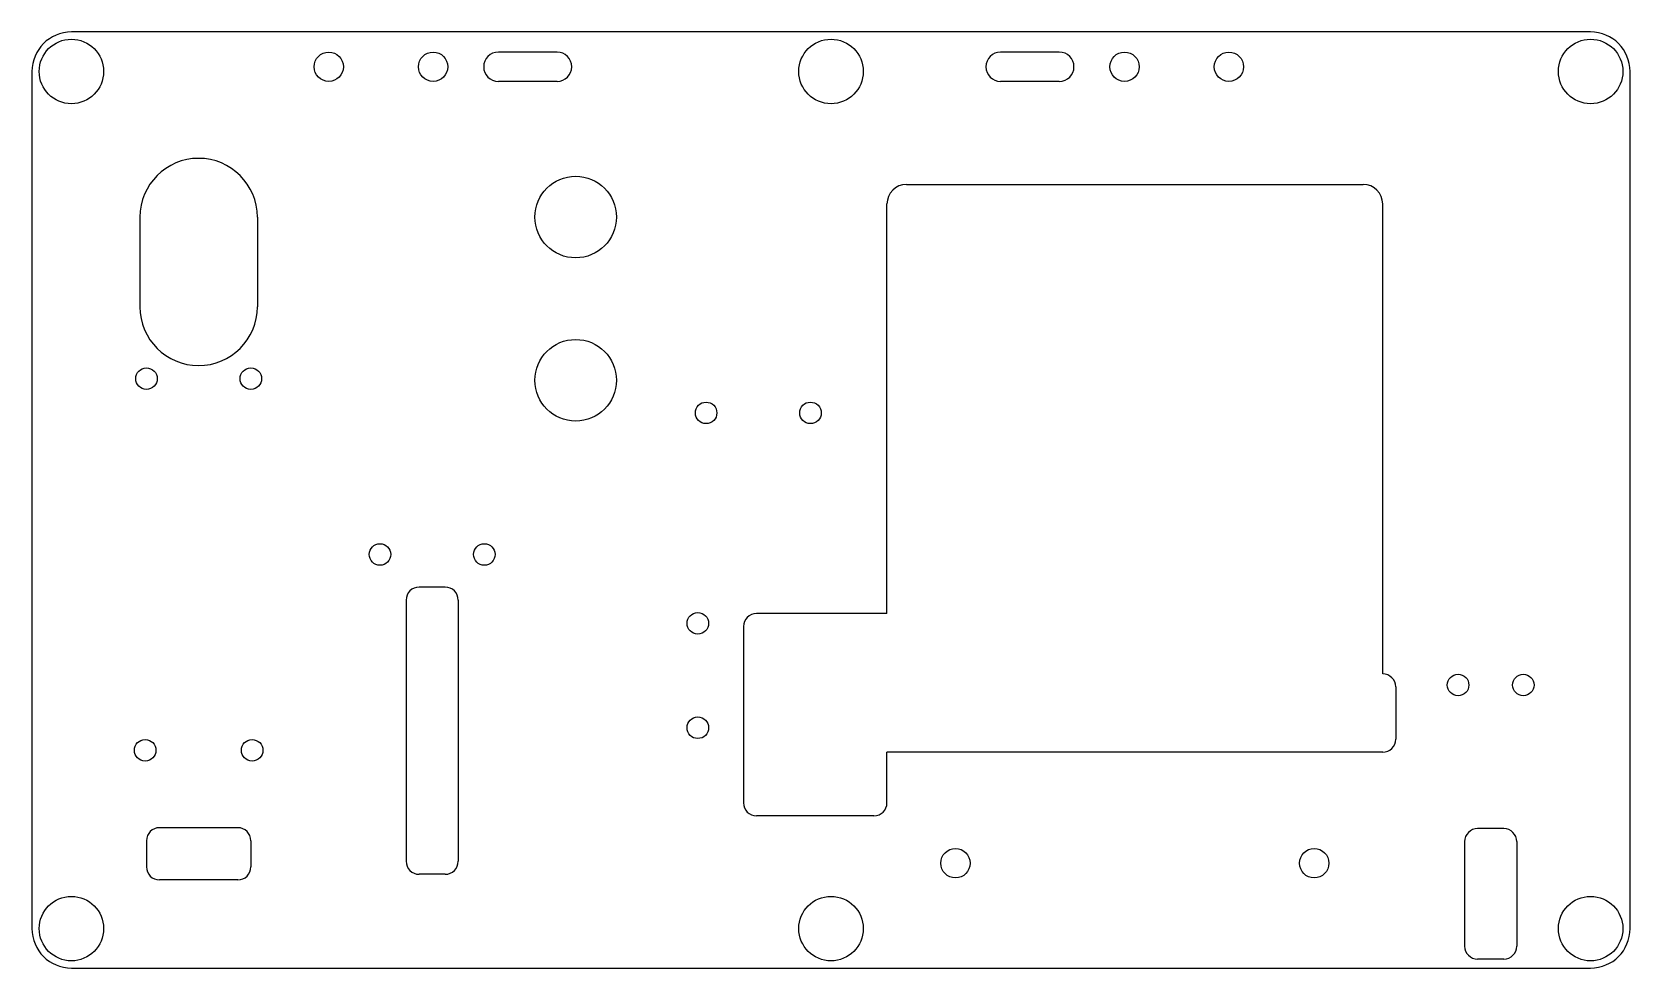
# Model space of a CAD drawing. Extents: x -135 to 110, y -77 to 66.
import ezdxf

# ---------------------------------------------------------------- set-up
doc = ezdxf.new("R2010")
doc.units = 0
doc.layers.add('VISIBLE', color=7, linetype='CONTINUOUS')

msp = doc.modelspace()

# ---------------------------------------------------------------- linework, layer by layer
at = {"layer": 'VISIBLE'}
for p, q in [((103.61, 65.92), (-129.31, 65.92)), ((-54.85, 62.84), (-63.85, 62.84)), ((22.15, 62.84), (13.15, 62.84)), ((-135.36, 59.87), (-135.36, -71.45)), ((109.65, -71.45), (109.65, 59.87)), ((-54.85, 58.34), (-63.85, 58.34)), ((22.15, 58.34), (13.15, 58.34)), ((-1.27, 42.57), (68.73, 42.57)), ((-4.27, -23.18), (-4.27, 39.57)), ((71.73, -32.43), (71.73, 39.57)), ((-118.8, 37.56), (-118.8, 23.81)), ((-100.8, 37.56), (-100.8, 23.81)), ((-72, -19.13), (-76, -19.13)), ((-78, -21.13), (-78, -61.13)), ((-70, -21.13), (-70, -61.13)), ((-4.27, -23.18), (-24.27, -23.18)), ((-26.27, -25.18), (-26.27, -52.18)), ((73.73, -34.43), (73.73, -42.43)), ((71.73, -44.43), (-4.27, -44.43)), ((-4.27, -52.18), (-4.27, -44.43)), ((-103.8, -55.99), (-115.8, -55.99)), ((-6.27, -54.18), (-24.27, -54.18)), ((90.29, -56.13), (86.29, -56.13)), ((-117.8, -57.99), (-117.8, -61.99)), ((-101.8, -57.99), (-101.8, -61.99)), ((84.29, -58.13), (84.29, -74.13)), ((92.29, -58.13), (92.29, -74.13)), ((-72, -63.13), (-76, -63.13)), ((-103.8, -63.99), (-115.8, -63.99)), ((-129.31, -77.49), (103.61, -77.49)), ((90.29, -76.13), (86.29, -76.13))]:
    msp.add_line(p, q, dxfattribs=at)
for centre, radius in [((-129.31, 59.87), 4.94), ((-12.85, 59.87), 4.94), ((103.61, 59.87), 4.94), ((-89.85, 60.59), 2.25), ((-73.85, 60.59), 2.25), ((32.15, 60.59), 2.25), ((48.15, 60.59), 2.25), ((-52, 37.56), 6.25), ((-52, 12.56), 6.25), ((-117.8, 12.81), 1.65), ((-101.8, 12.81), 1.65), ((-32, 7.56), 1.65), ((-16, 7.56), 1.65), ((-82, -14.13), 1.65), ((-66, -14.13), 1.65), ((-33.27, -24.68), 1.65), ((83.29, -34.13), 1.65), ((93.29, -34.13), 1.65), ((-33.27, -40.68), 1.65), ((-118, -44.13), 1.65), ((-101.6, -44.13), 1.65), ((6.23, -61.43), 2.25), ((61.23, -61.43), 2.25), ((-129.31, -71.45), 4.94), ((-12.85, -71.45), 4.94), ((103.61, -71.45), 4.94)]:
    msp.add_circle(centre, radius, dxfattribs=at)
for centre, radius, start, end in [((-129.31, 59.87), 6.05, 90, 180), ((103.61, 59.87), 6.05, 0, 90), ((-63.85, 60.59), 2.25, 90, 270), ((-54.85, 60.59), 2.25, 270, 90), ((13.15, 60.59), 2.25, 90, 270), ((22.15, 60.59), 2.25, 270, 90), ((-109.8, 37.56), 9, 0, 180), ((-1.27, 39.57), 3, 90, 180), ((68.73, 39.57), 3, 0, 90), ((-109.8, 23.81), 9, 180, 0), ((-76, -21.13), 2, 90, 180), ((-72, -21.13), 2, 0, 90), ((-24.27, -25.18), 2, 90, 180), ((71.73, -34.43), 2, 0, 90), ((71.73, -42.43), 2, 270, 0), ((-24.27, -52.18), 2, 180, 270), ((-6.27, -52.18), 2, 270, 0), ((-115.8, -57.99), 2, 90, 180), ((-103.8, -57.99), 2, 0, 90), ((86.29, -58.13), 2, 90, 180), ((90.29, -58.13), 2, 0, 90), ((-76, -61.13), 2, 180, 270), ((-72, -61.13), 2, 270, 0), ((-115.8, -61.99), 2, 180, 270), ((-103.8, -61.99), 2, 270, 0), ((-129.31, -71.45), 6.05, 180, 270), ((103.61, -71.45), 6.05, 270, 0), ((86.29, -74.13), 2, 180, 270), ((90.29, -74.13), 2, 270, 0)]:
    msp.add_arc(centre, radius, start, end, dxfattribs=at)

doc.saveas('drawing.dxf')
